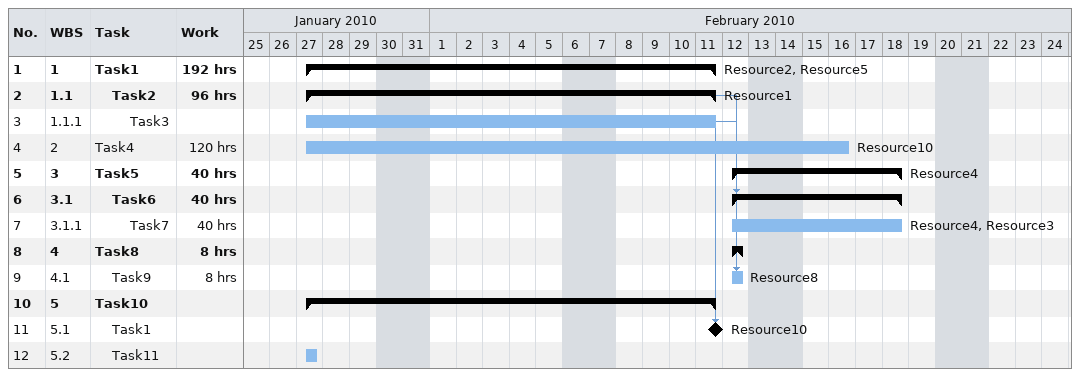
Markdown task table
| ID | WBS | Task | Start | Finish | Predecessors | Resources | Work (h) |
|---|---|---|---|---|---|---|---|
| 1 | 1 | **Task1** | 2010-01-27 | 2010-02-11 |  | Resource2, Resource5 | 192 |
| 2 | 1.1 | **Task2** | 2010-01-27 | 2010-02-11 |  | Resource1 | 96 |
| 3 | 1.1.1 | Task3 | 2010-01-27 | 2010-02-11 |  |  |  |
| 4 | 2 | Task4 | 2010-01-27 | 2010-02-16 |  | Resource10 | 120 |
| 5 | 3 | **Task5** | 2010-02-12 | 2010-02-18 |  | Resource4 | 40 |
| 6 | 3.1 | **Task6** | 2010-02-12 | 2010-02-18 | 3 |  | 40 |
| 7 | 3.1.1 | Task7 | 2010-02-12 | 2010-02-18 |  | Resource4, Resource3 | 40 |
| 8 | 4 | **Task8** | 2010-02-12 | 2010-02-12 |  |  | 8 |
| 9 | 4.1 | Task9 | 2010-02-12 | 2010-02-12 | 2 | Resource8 | 8 |
| 10 | 5 | **Task10** | 2010-01-27 | 2010-02-11 |  |  |  |
| 11 | 5.1 | Task1 (milestone) | 2010-02-11 | 2010-02-11 | 3 | Resource10 |  |
| 12 | 5.2 | Task11 | 2010-01-27 | 2010-01-27 |  |  |  |
